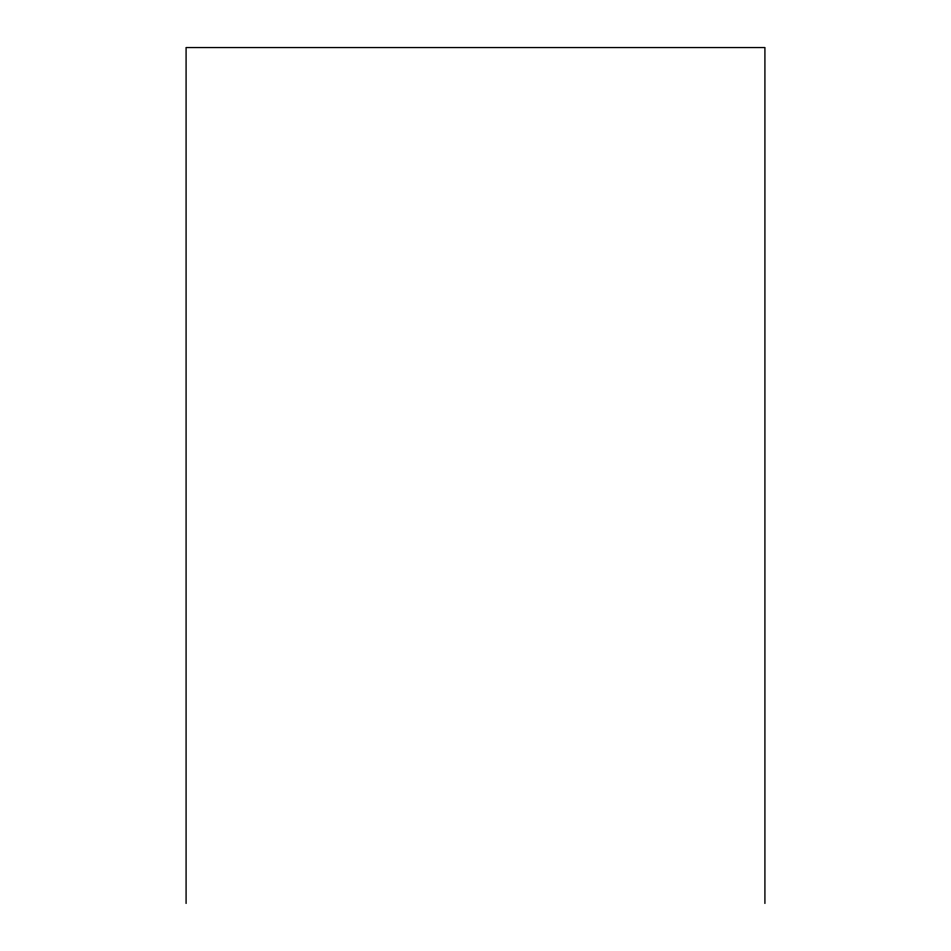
<?xml version="1.0" encoding="UTF-8"?>
<svg xmlns="http://www.w3.org/2000/svg" width="951" height="951" viewBox="0 0 951 951"><rect width="100%" height="100%" fill="white"/><g stroke="black" fill="none" stroke-linecap="round" stroke-linejoin="round"><path stroke-width="1.43" d="M764.913 903.45L764.913 47.55L186.087 47.55L186.087 903.45"/></g></svg>
